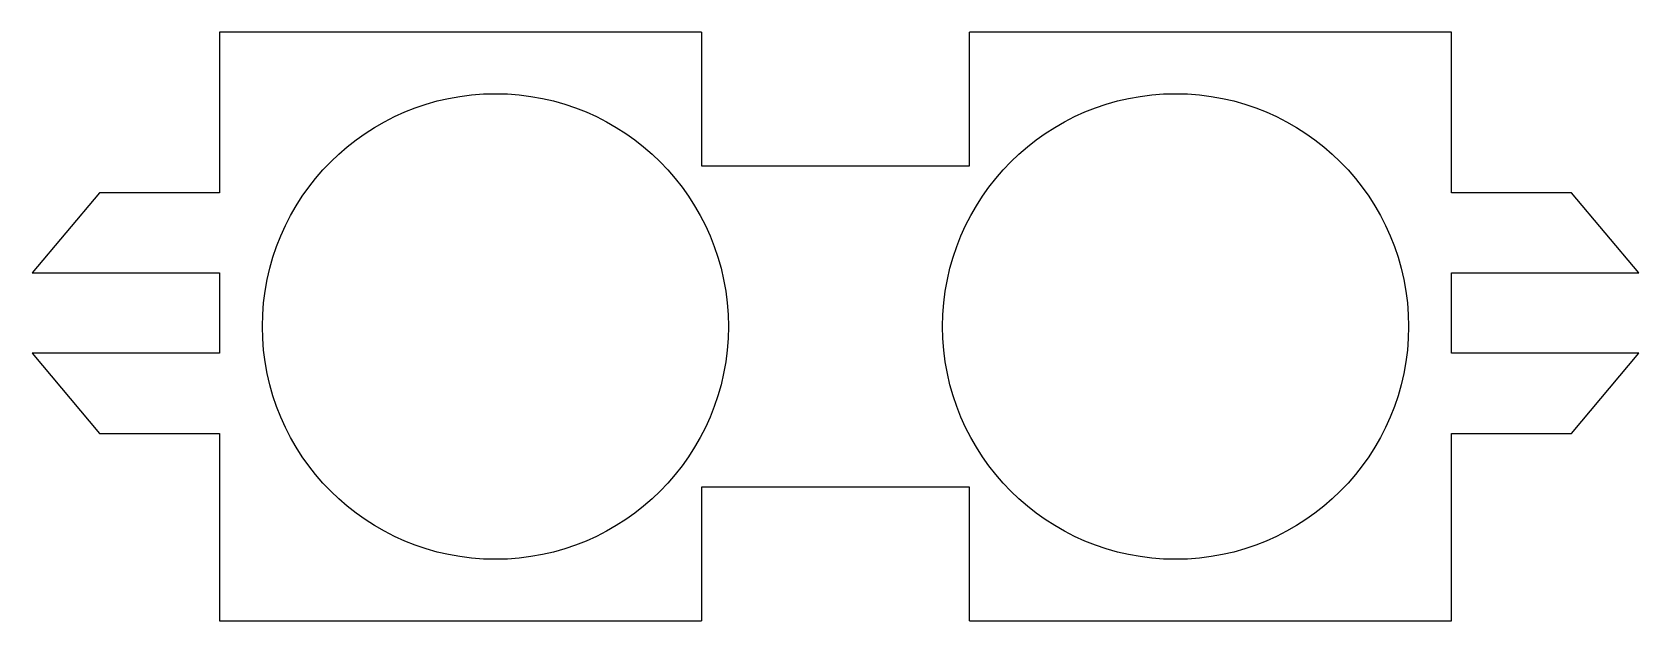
# Model space of a CAD drawing. Header units: millimetres. Extents: x -30 to 30, y -11 to 11.
import ezdxf

# ---------------------------------------------------------------- set-up
doc = ezdxf.new("R2010")
doc.units = ezdxf.units.MM

msp = doc.modelspace()

# ---------------------------------------------------------------- linework, layer by layer
at = {"color": 7, "linetype": 'Continuous', "lineweight": 25}
for p, q in [((-5, 11), (-23, 11)), ((-23, 11), (-23, 5)), ((-5, 11), (-5, 6)), ((23, 11), (5, 11)), ((5, 6), (5, 11)), ((23, 5), (23, 11)), ((-5, 6), (5, 6)), ((-27.483, 5), (-30, 2)), ((-23, 5), (-27.483, 5)), ((27.483, 5), (23, 5)), ((30, 2), (27.483, 5)), ((-30, 2), (-23, 2)), ((-23, 2), (-23, -1)), ((23, -1), (23, 2)), ((23, 2), (30, 2)), ((-23, -1), (-30, -1)), ((-30, -1), (-27.483, -4)), ((30, -1), (23, -1)), ((27.483, -4), (30, -1)), ((-27.483, -4), (-23, -4)), ((-23, -4), (-23, -11)), ((23, -11), (23, -4)), ((23, -4), (27.483, -4)), ((-5, -6), (-5, -11)), ((5, -6), (-5, -6)), ((5, -11), (5, -6)), ((-23, -11), (-5, -11)), ((5, -11), (23, -11))]:
    msp.add_line(p, q, dxfattribs=at)
for centre in [(-12.7, 0), (12.7, 0)]:
    msp.add_circle(centre, 8.7, dxfattribs=at)

doc.saveas('drawing.dxf')
